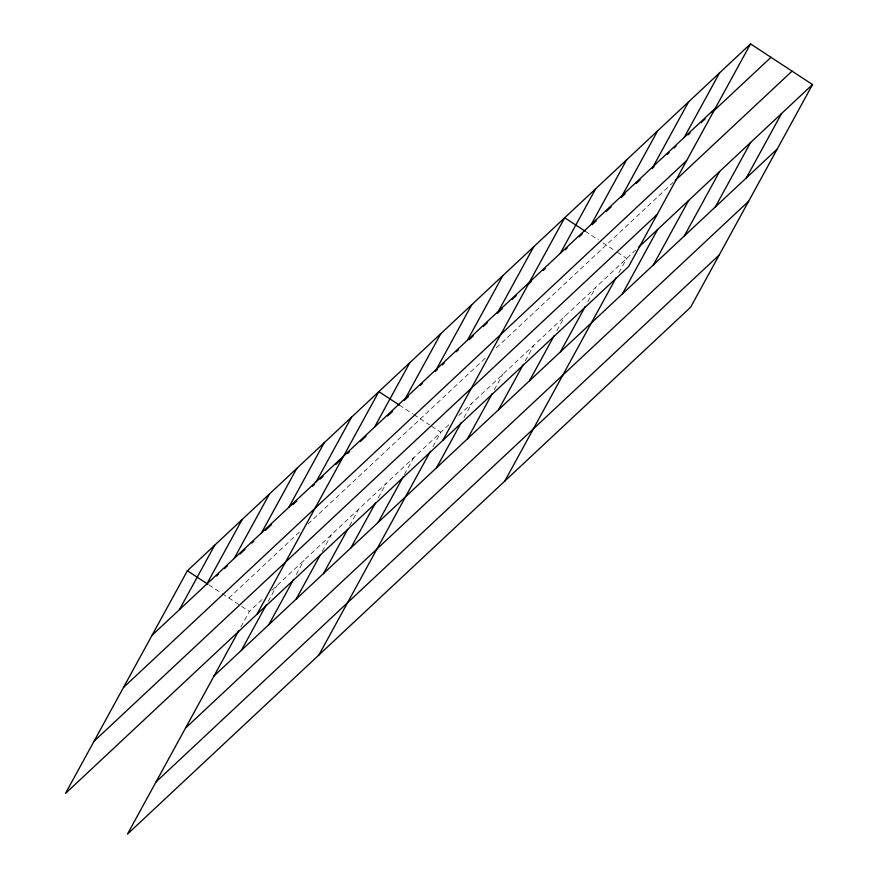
<?xml version="1.0" encoding="UTF-8"?>
<svg xmlns="http://www.w3.org/2000/svg" width="878" height="878" viewBox="0 0 878 878"><rect width="100%" height="100%" fill="white"/><g stroke="black" fill="none" stroke-linecap="round" stroke-linejoin="round"><path stroke-width="0.66" stroke-dasharray="4.39 3.29" d="M240.868 626.958L249.363 611.439L263.038 598.642M268.218 601.364L276.724 585.845M296.226 574.585L304.073 560.252M322.281 551.373L331.423 534.658M349.631 525.79L358.784 509.075M378.286 497.804L386.133 483.482M404.341 474.603L413.483 457.888M432.997 446.628L440.844 432.294L430.615 425.589M463.968 417.643L471.815 403.32M494.292 389.865L502.787 374.346M525.264 360.88L533.769 345.361M556.893 330.71L564.741 316.387M587.865 301.736L595.712 287.402M618.847 272.751L626.683 258.428L615.324 250.976M228.906 598.017L301.198 530.389M308.035 523.99L486.324 357.181M496.322 347.842L673.174 182.383M271.84 590.411L448.834 424.82M458.832 415.47L635.683 250.011M585.154 231.188L598.467 239.913M602.901 242.833L614.183 250.23M399.303 405.054L412.616 413.79M413.725 414.515L429.474 424.842M208.942 584.924L221.146 592.924M222.255 593.649L249.363 611.439"/><path stroke-width="1.32" d="M750.536 43.9L187.376 570.777L65.466 793.438L628.637 266.561L750.536 43.9L812.534 84.562L690.624 307.223L127.464 834.1L238.904 630.536M179.43 609.65L214.726 545.183M206.791 584.068L242.076 519.6M234.141 558.474L269.436 494.007M261.49 532.88L296.786 468.413M288.851 507.286L324.147 442.819M316.201 481.704L351.496 417.226M256.947 614.304L378.846 391.643L399.303 405.054M241.428 650.313L266.264 604.942M374.533 427.125L409.828 362.658M268.778 624.719L293.614 579.359M405.504 398.151L440.8 333.684M296.127 599.136L320.316 554.962M323.488 573.543L347.666 529.368M436.476 369.177L471.771 304.699M350.838 547.949L375.674 502.578M467.447 340.192L502.743 275.725M378.188 522.355L403.035 476.995M498.43 311.218L533.725 246.751M318.933 654.966L430.385 451.402M442.786 440.438L564.697 217.766L585.154 231.188M436.52 467.787L461.356 422.417M560.373 253.259L595.668 188.792M467.491 438.813L492.328 393.443M591.344 224.285L626.64 159.818M498.474 409.828L523.31 364.469M622.326 195.3L657.622 130.833M529.445 380.854L554.281 335.484M653.298 166.326L688.593 101.859M560.416 351.88L585.253 306.51M684.269 137.341L719.565 72.874M504.784 481.089L616.224 277.536M622.37 293.921L657.666 229.454M653.342 264.936L688.637 200.469M684.313 235.962L719.609 171.495M715.285 206.988L750.58 142.51M746.267 178.004L781.563 113.536M152.081 635.244L715.241 108.367M216.625 575.968L218.578 574.146M224.439 568.659L227.369 565.915M240.067 554.029L244.951 549.463M251.788 543.065L253.742 541.243M265.474 530.268L271.335 524.792M292.824 504.674L296.731 501.02M312.359 486.401L314.313 484.568M320.174 479.092L323.104 476.348M335.802 464.462L340.697 459.896M347.534 453.498L349.488 451.665M360.232 441.612L366.093 436.136M387.582 416.029L392.466 411.453M404.308 400.379L408.303 396.647M420.288 385.431L422.285 383.554M435.279 371.405L437.277 369.539M442.271 364.864L444.268 362.987M456.264 351.771L458.261 349.905M469.247 339.621L473.242 335.879M483.24 326.539L487.235 322.797M497.222 313.446L502.216 308.771M512.214 299.431L516.209 295.688M528.205 284.472L531.201 281.662M543.186 270.446L545.183 268.58M565.169 249.879L567.166 248.013M579.162 236.797L582.158 233.987M592.145 224.647L596.14 220.905M606.138 211.554L611.132 206.879M621.119 197.539L625.114 193.797M636.111 183.513L640.106 179.77M652.091 168.554L654.099 166.688M667.082 154.539L669.08 152.662M674.074 147.987L676.071 146.121M688.067 134.905L690.064 133.039M701.05 122.755L705.056 119.013M712.047 112.472L770.994 57.322M123.502 687.452L686.662 160.575M675.171 180.517L792.077 71.14M94.045 741.241L657.216 214.364M638.679 247.212L812.534 84.562M214.067 675.906L777.239 149.03M185.488 728.114L748.66 201.227M156.043 781.892L719.203 255.015M187.376 570.777L207.834 584.199"/></g></svg>
